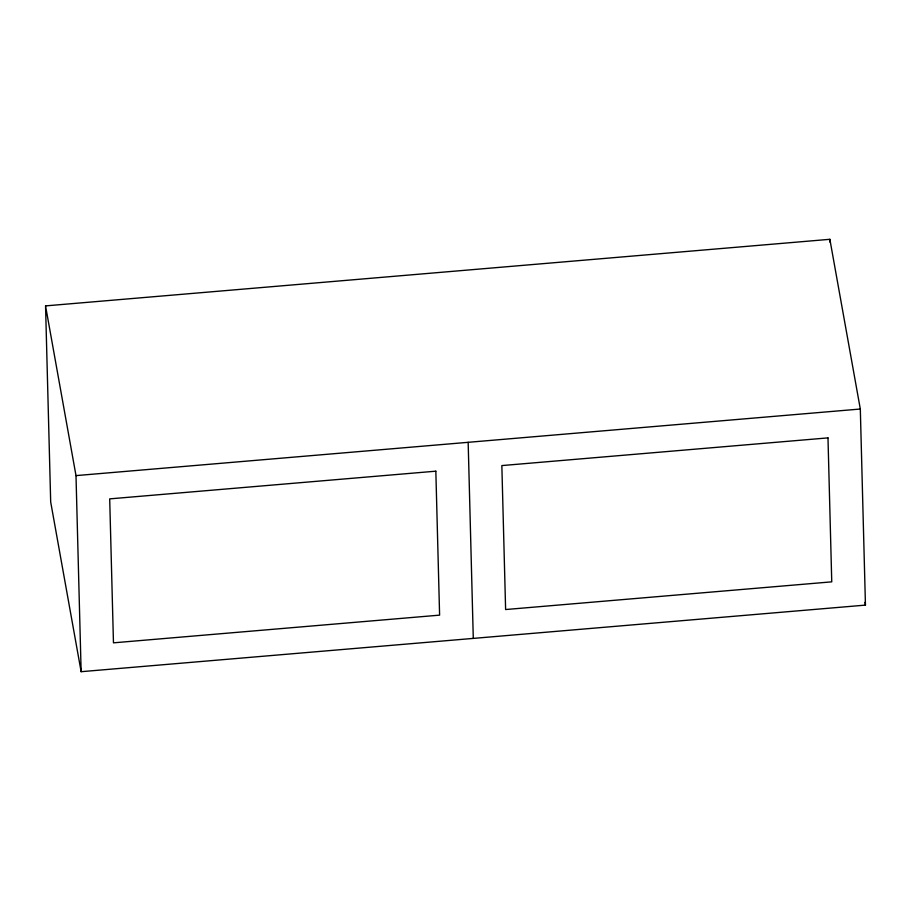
<?xml version="1.0" encoding="UTF-8"?>
<svg xmlns="http://www.w3.org/2000/svg" width="911" height="911" viewBox="0 0 911 911"><rect width="100%" height="100%" fill="white"/><g stroke="black" fill="none" stroke-linecap="round" stroke-linejoin="round"><path stroke-width="1.37" d="M45.55 305.891L829.864 239.308L860.314 409.028L865.45 605.109L81.136 671.692L50.686 501.972L45.55 305.891L76 475.61L81.136 671.692M76 475.61L860.314 409.028M864.949 602.319L865.45 605.109M829.864 239.308L829.944 242.144M468.163 442.313L473.287 638.395M435.834 471.181L109.696 498.875L113.465 642.836L439.603 615.141L435.834 471.181M827.985 437.884L501.847 465.578L505.616 609.539L831.754 581.844L827.985 437.884"/></g></svg>
